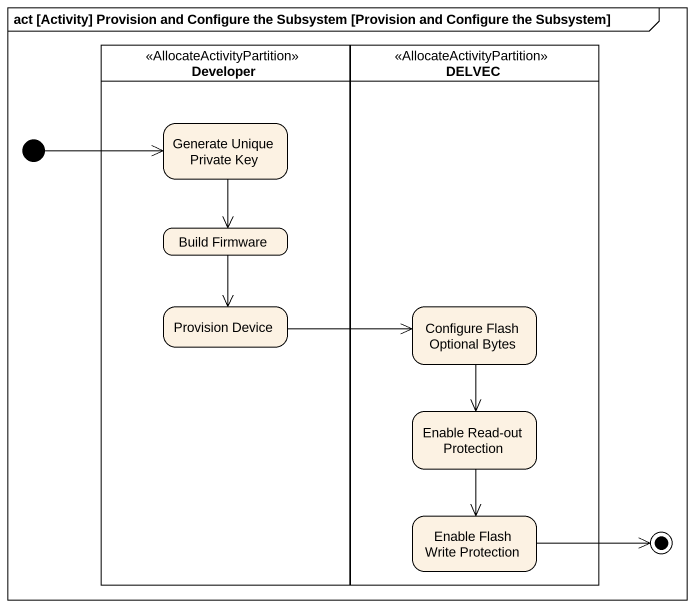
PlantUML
@startuml
mainframe act [Activity] Provision and Configure the Subsystem [Provision and Configure the Subsystem]
hide empty description
state Developer <<AllocateActivityPartition>> {
  state "Generate Unique Private Key" as Generate_Unique_Private_Key
  state "Build Firmware" as Build_Firmware
  state "Provision Device" as Provision_Device
}
state DELVEC <<AllocateActivityPartition>> {
  state "Configure Flash Optional Bytes" as Configure_Flash_Optional
  state "Enable Read-out Protection" as Enable_Read_out_Protection
  state "Enable Flash Write Protection" as Enable_Flash_Write
}
state initial1 <<start>>
state final1 <<end>>
initial1 -right-> Generate_Unique_Private_Key
Generate_Unique_Private_Key --> Build_Firmware
Build_Firmware --> Provision_Device
Provision_Device -right-> Configure_Flash_Optional
Configure_Flash_Optional --> Enable_Read_out_Protection
Enable_Read_out_Protection --> Enable_Flash_Write
Enable_Flash_Write -right-> final1
@enduml
